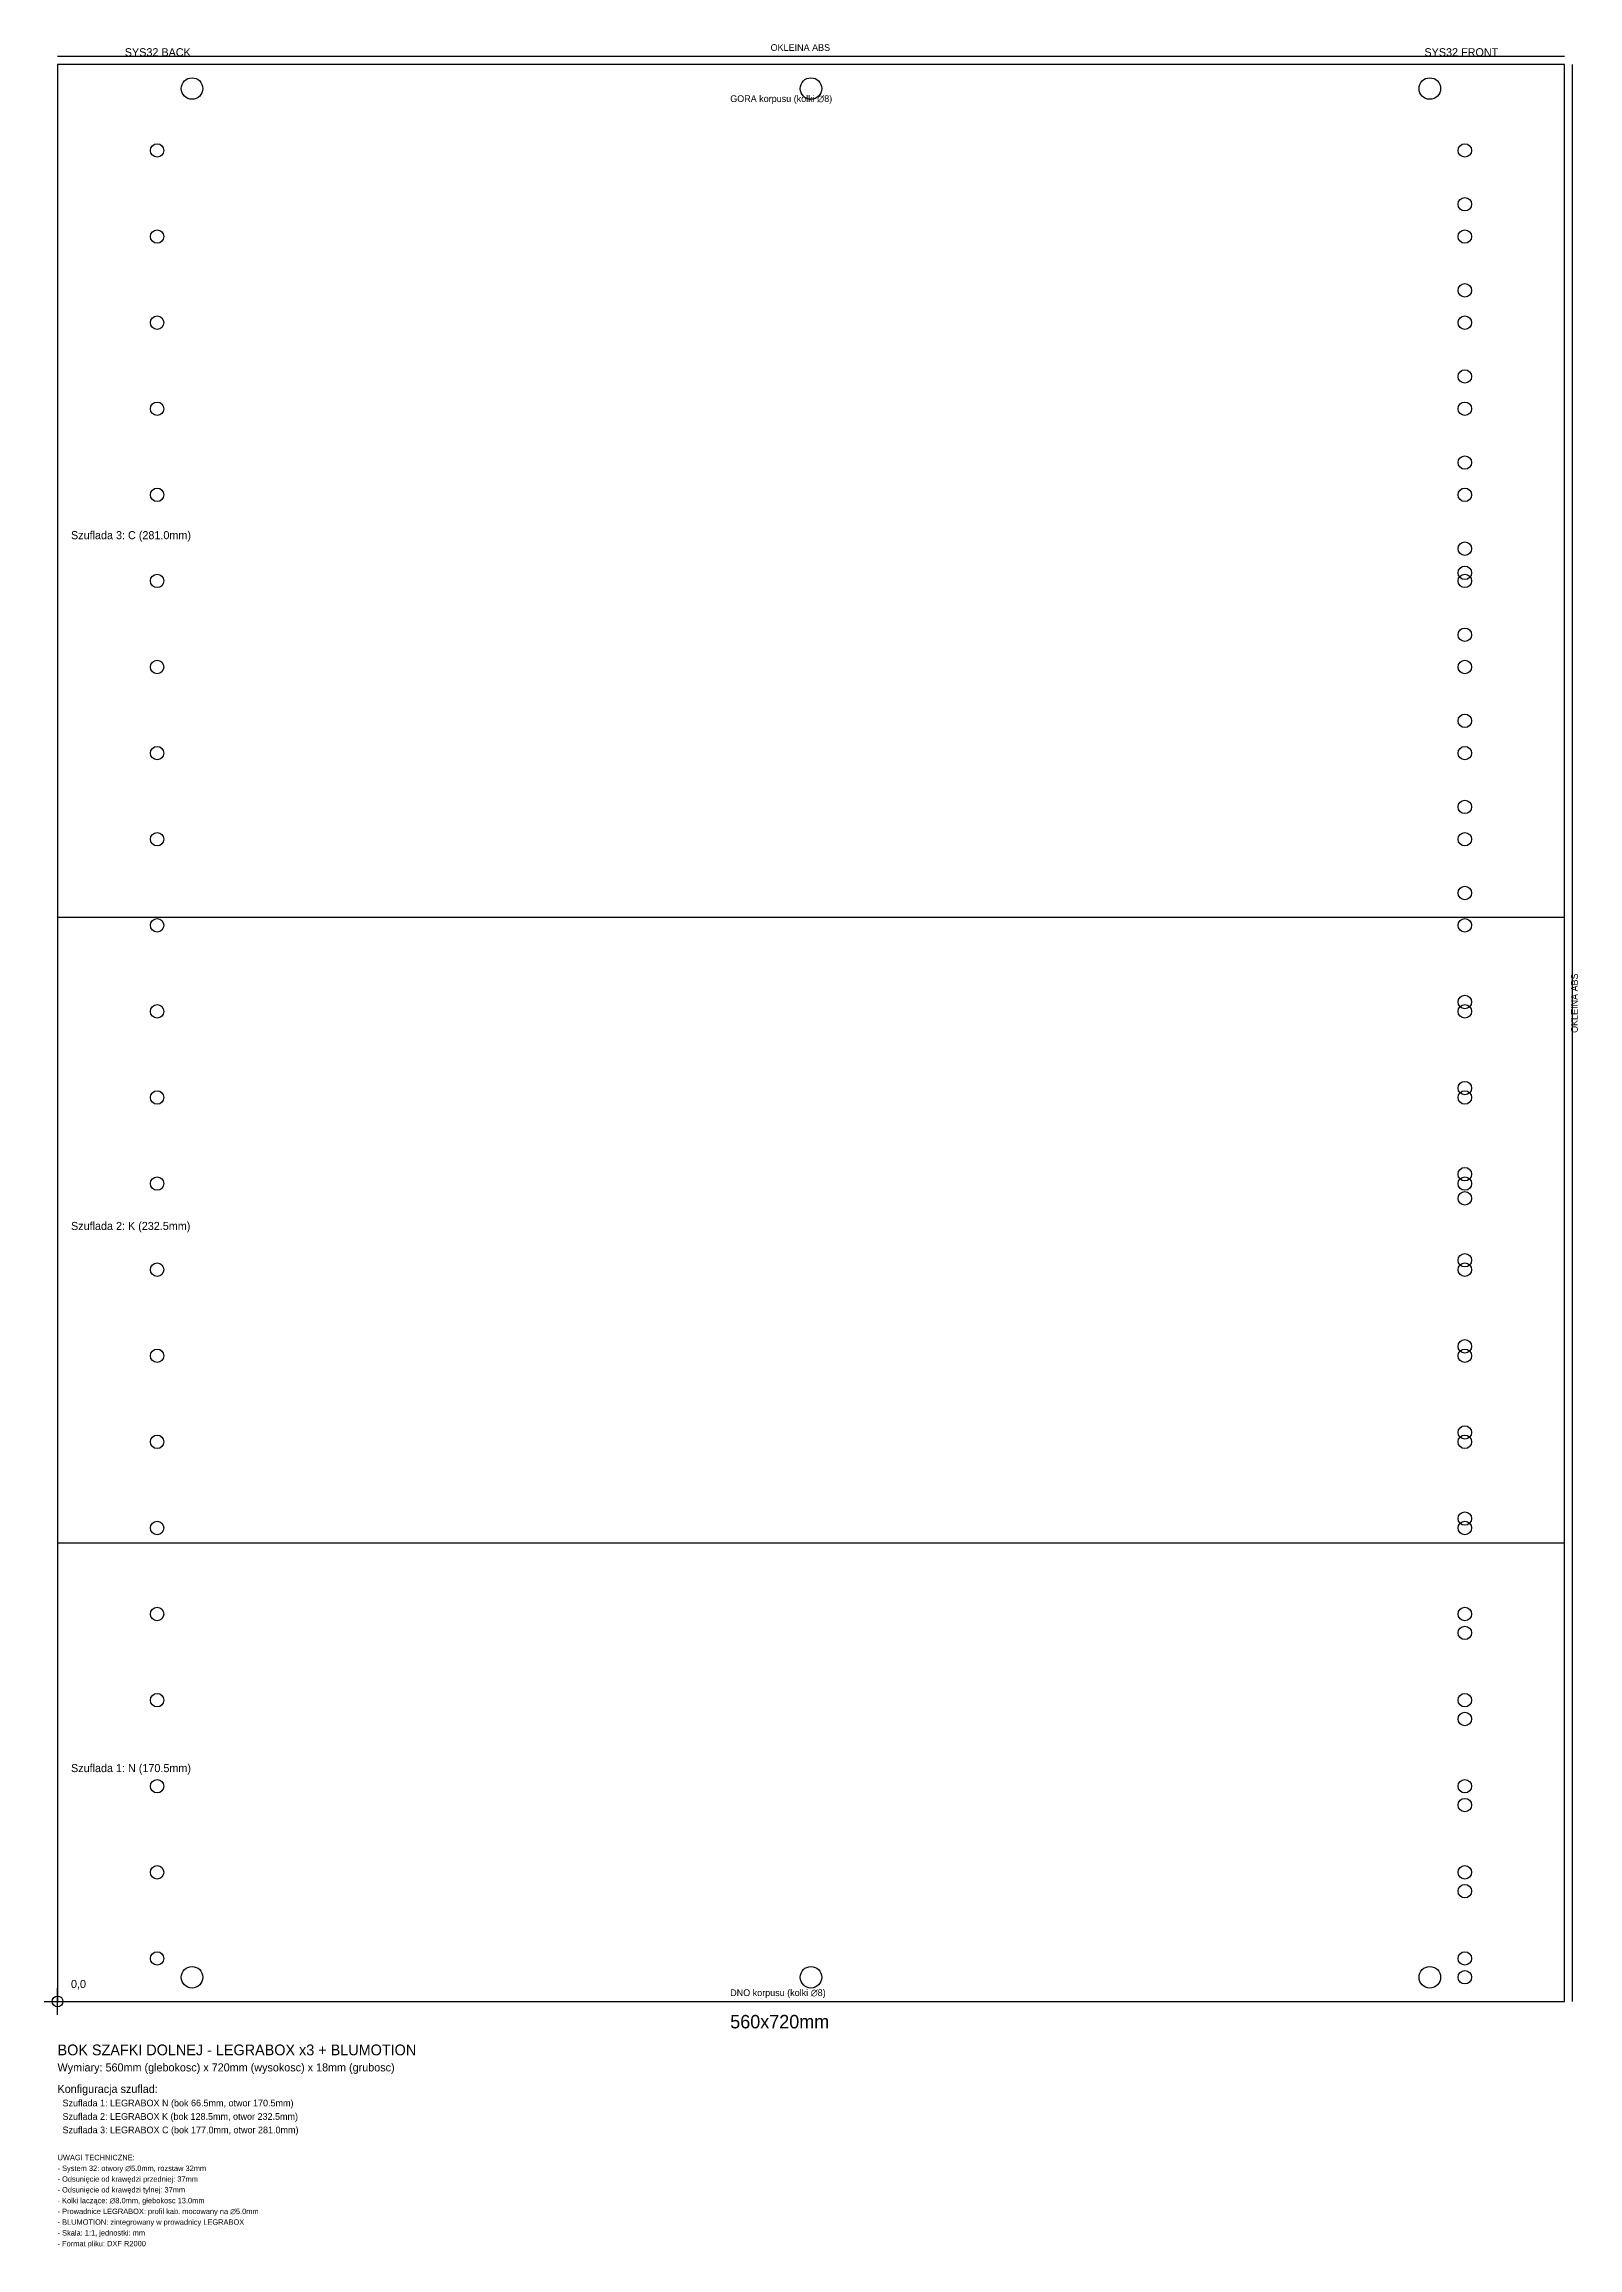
# Model space of a CAD drawing. Header units: metres. Extents: x -5 to 565, y -92 to 728.
import ezdxf

# ---------------------------------------------------------------- set-up
doc = ezdxf.new("R2010")
doc.units = ezdxf.units.M
for name, color, linetype in [('01_OUTLINE', 7, 'Continuous'), ('02_SYSTEM32', 3, 'Continuous'), ('03_LEGRABOX_PROFILE', 1, 'Continuous'), ('04_DOWELS', 2, 'Continuous'), ('06_NOTES', 8, 'Continuous'), ('07_EDGEBANDING', 6, 'Continuous')]:
    doc.layers.add(name, color=color, linetype=linetype)

msp = doc.modelspace()

# ---------------------------------------------------------------- linework, layer by layer
at = {"layer": '01_OUTLINE'}
msp.add_lwpolyline([(0, 0), (560, 0), (560, 720), (0, 720), (0, 0)], dxfattribs=at)
at = {"layer": '02_SYSTEM32'}
for centre in [(37, 688), (523, 688), (37, 656), (523, 656), (37, 624), (523, 624), (37, 592), (523, 592), (37, 560), (523, 560), (37, 528), (523, 528), (37, 496), (523, 496), (37, 464), (523, 464), (37, 432), (523, 432), (37, 400), (523, 400), (37, 368), (523, 368), (37, 336), (523, 336), (37, 304), (523, 304), (37, 272), (523, 272), (37, 240), (523, 240), (37, 208), (523, 208), (37, 176), (523, 176), (37, 144), (523, 144), (37, 112), (523, 112), (37, 80), (523, 80), (37, 48), (523, 48), (37, 16), (523, 16)]:
    msp.add_circle(centre, 2.5, dxfattribs=at)
at = {"layer": '03_LEGRABOX_PROFILE'}
for centre in [(523, 668), (523, 636), (523, 604), (523, 572), (523, 540), (523, 531), (523, 508), (523, 476), (523, 444), (523, 412), (523, 371.5), (523, 339.5), (523, 307.5), (523, 298.5), (523, 275.5), (523, 243.5), (523, 211.5), (523, 179.5), (523, 137), (523, 105), (523, 73), (523, 41), (523, 9)]:
    msp.add_circle(centre, 2.5, dxfattribs=at)
at = {"layer": '04_DOWELS'}
for centre in [(50, 711), (280, 711), (510, 711), (50, 9), (280, 9), (510, 9)]:
    msp.add_circle(centre, 4, dxfattribs=at)
at = {"layer": '06_NOTES'}
for p, q in [((0, 403), (560, 403)), ((0, 170.5), (560, 170.5)), ((-5, 0), (5, 0)), ((0, -5), (0, 5))]:
    msp.add_line(p, q, dxfattribs=at)
msp.add_circle((0, 0), 2, dxfattribs=at)
at = {"layer": '07_EDGEBANDING'}
for p, q in [((0, 723), (560, 723)), ((563, 0), (563, 720))]:
    msp.add_line(p, q, dxfattribs=at)

# ---------------------------------------------------------------- texts
at = {"layer": '06_NOTES'}
for s, height, p in [('SYS32 BACK', 3, (25, 723)), ('SYS32 FRONT', 3, (508, 723)), ('GORA korpusu (kolki ∅8)', 2.5, (250, 706)), ('Szuflada 3: C (281.0mm)', 3, (5, 543.5)), ('Szuflada 2: K (232.5mm)', 3, (5, 286.75)), ('Szuflada 1: N (170.5mm)', 3, (5, 85.25)), ('0,0', 3, (5, 5)), ('DNO korpusu (kolki ∅8)', 2.5, (250, 2)), ('560x720mm', 5, (250, -10)), ('BOK SZAFKI DOLNEJ - LEGRABOX x3 + BLUMOTION', 4, (0, -20)), ('Wymiary: 560mm (glebokosc) x 720mm (wysokosc) x 18mm (grubosc)', 3, (0, -26)), ('Konfiguracja szuflad:', 3, (0, -34)), ('  Szuflada 1: LEGRABOX N (bok 66.5mm, otwor 170.5mm)', 2.5, (0, -39)), ('  Szuflada 2: LEGRABOX K (bok 128.5mm, otwor 232.5mm)', 2.5, (0, -44)), ('  Szuflada 3: LEGRABOX C (bok 177.0mm, otwor 281.0mm)', 2.5, (0, -49)), ('UWAGI TECHNICZNE:', 2, (0, -59)), ('- System 32: otwory ∅5.0mm, rozstaw 32mm', 2, (0, -63)), ('- Odsunięcie od krawędzi przedniej: 37mm', 2, (0, -67)), ('- Odsunięcie od krawędzi tylnej: 37mm', 2, (0, -71)), ('- Kolki laczące: ∅8.0mm, głebokosc 13.0mm', 2, (0, -75)), ('- Prowadnice LEGRABOX: profil kab. mocowany na ∅5.0mm', 2, (0, -79)), ('- BLUMOTION: zintegrowany w prowadnicy LEGRABOX', 2, (0, -83)), ('- Skala: 1:1, jednostki: mm', 2, (0, -87)), ('- Format pliku: DXF R2000', 2, (0, -91))]:
    msp.add_text(s, height=height, dxfattribs=at).set_placement(p)
at = {"layer": '07_EDGEBANDING'}
msp.add_text('OKLEINA ABS', height=2.5, dxfattribs=at).set_placement((265, 725))
msp.add_text('OKLEINA ABS', height=2.5, rotation=90, dxfattribs=at).set_placement((565, 360))

doc.saveas('drawing.dxf')
